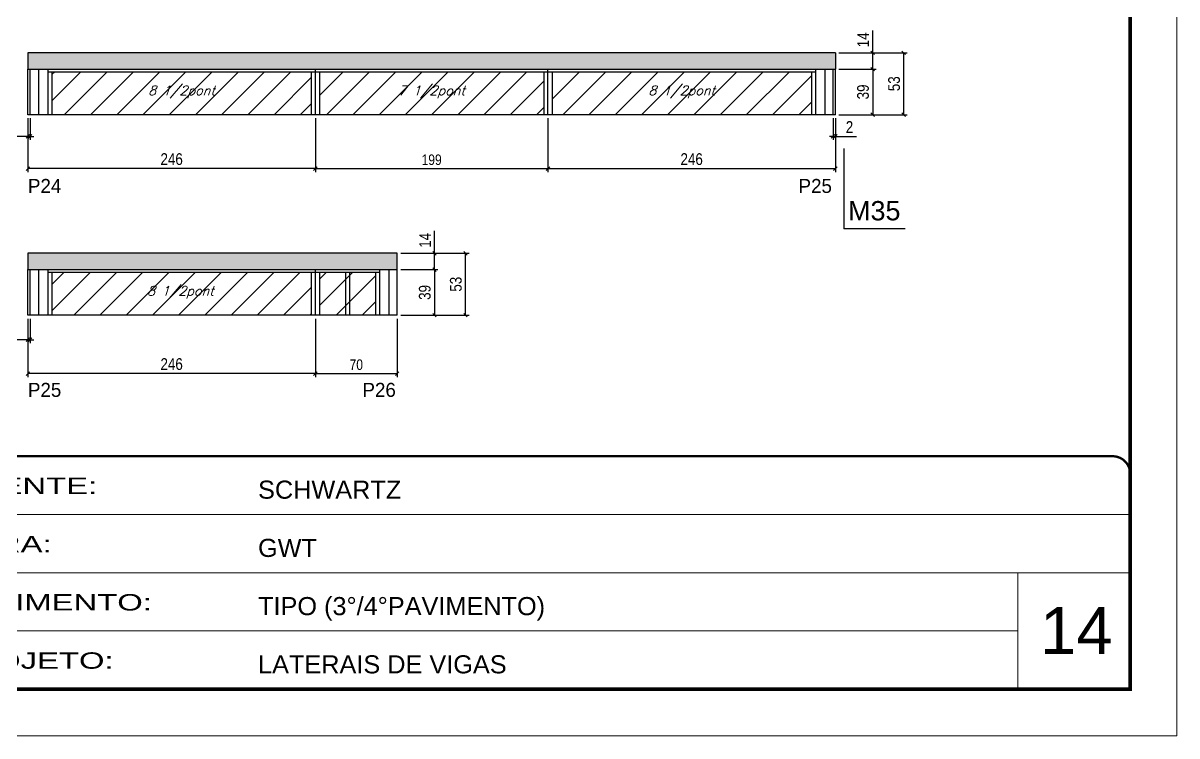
# Model space of a CAD drawing. Extents: x 13154 to 22413, y 1253 to 30260.
# Drawn here: x 15251 to 16238, y 25373 to 25983 of the extents above; entities that cross this region are included whole.
import ezdxf

# ---------------------------------------------------------------- set-up
doc = ezdxf.new("R2010")
doc.units = 0
doc.linetypes.add('CONTINUO', pattern=[0])
doc.linetypes.add('DASHED', pattern=[0.75, 0.5, -0.25])
for name, color, linetype in [('5', 5, 'Continuous'), ('COTA', 241, 'Continuous'), ('NOMENCLATURA', 7, 'Continuous'), ('Painéis', 200, 'Continuous'), ('SARR_2.2x7', 40, 'Continuous'), ('SARR_3.5x7', 81, 'Continuous'), ('texto', 7, 'Continuous')]:
    doc.layers.add(name, color=color, linetype=linetype)
for name, color, linetype, lineweight in [('CARIMBO', 255, 'Continuous', 9), ('Folhas', 255, 'Continuous', 9), ('Hachura', 251, 'Continuous', 9), ('SARRAFO DE PRESSAO', 251, 'DASHED', 9)]:
    doc.layers.add(name, color=color, linetype=linetype, lineweight=lineweight)
doc.styles.add('ARIAL', font='arial.ttf')
doc.styles.add('COTA TECNICA', font='techl___.ttf', dxfattribs={"height": 10})
doc.styles.add('COTA TECNICA-50', font='techl___.ttf', dxfattribs={"height": 9})
doc.styles.add('Romans', font='romans.shx')
doc.styles.add('ROMAS860', font='ROMAS860.SHX')
doc.styles.get("Standard").update_dxf_attribs({"font": 'arial.ttf'})
doc.styles.add('Tecnologia', font='')
doc.styles.get('Tecnologia').set_extended_font_data('Forgotten Futurist')
doc.dimstyles.new('COTA PAINEL-50', dxfattribs={"dimtxt": 9, "dimasz": 3, "dimexe": 3, "dimexo": 3, "dimgap": 3, "dimtad": 1, "dimdec": 1, "dimzin": 12, "dimdsep": 46, "dimtxsty": 'COTA TECNICA-50', "dimblk1": 'OBLIQUE', "dimblk2": 'OBLIQUE', "dimsah": 1, "dimcen": 0.9, "dimclrd": 4, "dimclre": 4, "dimclrt": 240, "dimadec": 1, "dimazin": 3, "dimtfac": 1, "dimtdec": 1, "dimtmove": 0, "dimatfit": 3, "dimfxl": 1, "dimtolj": 1, "dimtzin": 12, "dimarcsym": 0})
doc.dimstyles.new('PAINEL', dxfattribs={"dimtxt": 10, "dimasz": 3, "dimexe": 3, "dimexo": 3, "dimgap": 3, "dimtad": 1, "dimdec": 1, "dimzin": 12, "dimdsep": 46, "dimtxsty": 'COTA TECNICA', "dimblk1": 'OBLIQUE', "dimblk2": 'OBLIQUE', "dimsah": 1, "dimcen": 0.9, "dimclrd": 4, "dimclre": 4, "dimclrt": 240, "dimadec": 1, "dimazin": 3, "dimtfac": 1, "dimtdec": 1, "dimtmove": 0, "dimatfit": 3, "dimfxl": 1, "dimtolj": 1, "dimtzin": 12, "dimarcsym": 0})

# ---------------------------------------------------------------- blocks, each defined once
blk = doc.blocks.new('9999999999')
at = {"color": 30, "linetype": 'CONTINUO'}
for p, q in [((98564.56, 34379.64), (99583.98, 34379.64)), ((98564.56, 34329.83), (99487.98, 34329.83)), ((99583.98, 34329.83), (99487.98, 34329.83)), ((99487.98, 34329.83), (99487.98, 34230.21)), ((98564.56, 34280.02), (99487.98, 34280.02))]:
    blk.add_line(p, q, dxfattribs=at)
at = {"color": 30, "linetype": 'CONTINUO', "const_width": 2}
blk.add_lwpolyline([(99583.98, 34230.21), (99583.98, 34414.45, 0.414214), (99568.98, 34429.45), (98228.98, 34429.45, 0.414214), (98213.98, 34414.45), (98213.98, 34245.21, 0.414214), (98228.98, 34230.21), (99583.98, 34230.21)], format="xyb", dxfattribs=at)
at = {"layer": 'Folhas'}
blk.add_lwpolyline([(98138.98, 34190.21), (99623.98, 34190.21), (99623.98, 35240.21), (98138.98, 35240.21)], close=True, dxfattribs=at)
at = {"layer": 'Folhas', "color": 30, "const_width": 3}
blk.add_lwpolyline([(98213.98, 34230.21), (99583.98, 34230.21), (99583.98, 35200.21), (98213.98, 35200.21)], close=True, dxfattribs=at)
at = {"color": 7, "linetype": 'Continuous', "ltscale": 5, "style": 'ARIAL'}
for s, height, p in [('SCHWARTZ', 15.483, (98837.68, 34393.13)), ('GWT', 15.483, (98837.68, 34343.32)), ('TIPO (3°/4°PAVIMENTO)', 15.4829, (98837.68, 34293.51)), ('LATERAIS DE VIGAS', 15.4829, (98837.68, 34243.7))]:
    blk.add_text(s, height=height, dxfattribs=at).set_placement(p)
at = {"layer": 'Folhas', "color": 7, "style": 'Tecnologia', "width": 1.5}
for s, p in [('CLIENTE:', (98573.65, 34397.17)), ('OBRA:', (98573.65, 34347.31)), ('PAVIMENTO:', (98573.65, 34297.5)), ('PROJETO:', (98573.65, 34247.69))]:
    blk.add_text(s, height=14, dxfattribs=at).set_placement(p)
blk = doc.blocks.new('_Oblique')
at = {"color": 0, "linetype": 'ByBlock', "lineweight": -2}
blk.add_line((-0.5, -0.5), (0.5, 0.5), dxfattribs=at)
blk = doc.blocks.new('*D282')
at = {"layer": 'COTA', "color": 4, "linetype": 'ByBlock', "lineweight": -2, "transparency": 16777216}
for p, q in [((15500.63, 25901.85), (15500.63, 25855.72)), ((15699.63, 25901.85), (15699.63, 25855.72)), ((15500.63, 25858.72), (15699.63, 25858.72))]:
    blk.add_line(p, q, dxfattribs=at)
at = {"layer": 'Defpoints', "color": 0, "linetype": 'ByBlock', "transparency": 16777216}
for p in [(15500.63, 25904.85), (15699.63, 25904.85), (15699.63, 25858.72)]:
    blk.add_point(p, dxfattribs=at)
at = {"layer": 'COTA', "color": 4, "linetype": 'ByBlock', "lineweight": -2, "transparency": 16777216, "xscale": 3, "yscale": 3, "zscale": 3, "rotation": 180}
blk.add_blockref('_Oblique', (15500.63, 25858.72), dxfattribs=at)
at = {"layer": 'COTA', "color": 4, "linetype": 'ByBlock', "lineweight": -2, "transparency": 16777216, "xscale": 3, "yscale": 3, "zscale": 3}
blk.add_blockref('_Oblique', (15699.63, 25858.72), dxfattribs=at)
at = {"layer": 'COTA', "color": 240, "linetype": 'ByBlock', "transparency": 16777216, "insert": (15600.13, 25866.3), "char_height": 9, "attachment_point": 5, "style": 'COTA TECNICA-50'}
blk.add_mtext('\\A1;199', dxfattribs=at)
blk = doc.blocks.new('*D295')
at = {"layer": 'COTA', "color": 4, "linetype": 'ByBlock', "lineweight": -2, "transparency": 16777216}
for p, q in [((15254.63, 25901.85), (15254.63, 25855.72)), ((15500.63, 25901.85), (15500.63, 25855.72)), ((15500.63, 25858.72), (15254.63, 25858.72))]:
    blk.add_line(p, q, dxfattribs=at)
at = {"layer": 'Defpoints', "color": 0, "linetype": 'ByBlock', "transparency": 16777216}
for p in [(15254.63, 25904.85), (15500.63, 25904.85), (15254.63, 25858.72)]:
    blk.add_point(p, dxfattribs=at)
at = {"layer": 'COTA', "color": 4, "linetype": 'ByBlock', "lineweight": -2, "transparency": 16777216, "xscale": 3, "yscale": 3, "zscale": 3, "rotation": 180}
blk.add_blockref('_Oblique', (15254.63, 25858.72), dxfattribs=at)
at = {"layer": 'COTA', "color": 4, "linetype": 'ByBlock', "lineweight": -2, "transparency": 16777216, "xscale": 3, "yscale": 3, "zscale": 3}
blk.add_blockref('_Oblique', (15500.63, 25858.72), dxfattribs=at)
at = {"layer": 'COTA', "color": 240, "linetype": 'ByBlock', "transparency": 16777216, "insert": (15377.63, 25866.82), "char_height": 10, "attachment_point": 5, "style": 'COTA TECNICA'}
blk.add_mtext('\\A1;246', dxfattribs=at)
blk = doc.blocks.new('*D296')
at = {"layer": 'COTA', "color": 4, "linetype": 'ByBlock', "lineweight": -2, "transparency": 16777216}
for p, q in [((15699.63, 25901.85), (15699.63, 25855.72)), ((15945.63, 25901.85), (15945.63, 25855.72)), ((15699.63, 25858.72), (15945.63, 25858.72))]:
    blk.add_line(p, q, dxfattribs=at)
at = {"layer": 'Defpoints', "color": 0, "linetype": 'ByBlock', "transparency": 16777216}
for p in [(15699.63, 25904.85), (15945.63, 25904.85), (15945.63, 25858.72)]:
    blk.add_point(p, dxfattribs=at)
at = {"layer": 'COTA', "color": 4, "linetype": 'ByBlock', "lineweight": -2, "transparency": 16777216, "xscale": 3, "yscale": 3, "zscale": 3, "rotation": 180}
blk.add_blockref('_Oblique', (15699.63, 25858.72), dxfattribs=at)
at = {"layer": 'COTA', "color": 4, "linetype": 'ByBlock', "lineweight": -2, "transparency": 16777216, "xscale": 3, "yscale": 3, "zscale": 3}
blk.add_blockref('_Oblique', (15945.63, 25858.72), dxfattribs=at)
at = {"layer": 'COTA', "color": 240, "linetype": 'ByBlock', "transparency": 16777216, "insert": (15822.63, 25866.82), "char_height": 10, "attachment_point": 5, "style": 'COTA TECNICA'}
blk.add_mtext('\\A1;246', dxfattribs=at)
blk = doc.blocks.new('*D283')
at = {"layer": 'COTA', "color": 4, "linetype": 'ByBlock', "lineweight": -2, "transparency": 16777216}
for p, q in [((15948.63, 25943.85), (15980.55, 25943.85)), ((15977.55, 25943.85), (15977.55, 25904.85)), ((15948.63, 25904.85), (15980.55, 25904.85))]:
    blk.add_line(p, q, dxfattribs=at)
at = {"layer": 'Defpoints', "color": 0, "linetype": 'ByBlock', "transparency": 16777216}
for p in [(15945.63, 25943.85), (15945.63, 25904.85), (15977.55, 25904.85)]:
    blk.add_point(p, dxfattribs=at)
at = {"layer": 'COTA', "color": 4, "linetype": 'ByBlock', "lineweight": -2, "transparency": 16777216, "xscale": 3, "yscale": 3, "zscale": 3}
for p, rotation in [((15977.55, 25943.85), 90), ((15977.55, 25904.85), 270)]:
    blk.add_blockref('_Oblique', p, dxfattribs=dict(at, rotation=rotation))
at = {"layer": 'COTA', "color": 240, "linetype": 'ByBlock', "transparency": 16777216, "insert": (15969.3, 25924.35), "char_height": 10, "attachment_point": 5, "rotation": 90, "style": 'COTA TECNICA'}
blk.add_mtext('\\A1;39', dxfattribs=at)
blk = doc.blocks.new('*D297')
at = {"layer": 'COTA', "color": 4, "lineweight": -2, "transparency": 16777216}
for p, q in [((15977.55, 25957.85), (15977.55, 25976.96)), ((15948.63, 25957.85), (15980.55, 25957.85)), ((15977.55, 25943.85), (15977.55, 25957.85)), ((15948.63, 25943.85), (15980.55, 25943.85))]:
    blk.add_line(p, q, dxfattribs=at)
at = {"layer": 'Defpoints', "color": 0, "transparency": 16777216}
for p in [(15945.63, 25957.85), (15977.55, 25957.85), (15945.63, 25943.85)]:
    blk.add_point(p, dxfattribs=at)
at = {"layer": 'COTA', "color": 4, "lineweight": -2, "transparency": 16777216, "xscale": 3, "yscale": 3, "zscale": 3}
for p, rotation in [((15977.55, 25957.85), 90), ((15977.55, 25943.85), 270)]:
    blk.add_blockref('_Oblique', p, dxfattribs=dict(at, rotation=rotation))
at = {"layer": 'COTA', "color": 240, "transparency": 16777216, "insert": (15969.47, 25968.9), "char_height": 10, "attachment_point": 5, "rotation": 90, "style": 'COTA TECNICA'}
blk.add_mtext('\\A1;14', dxfattribs=at)
blk = doc.blocks.new('*D298')
at = {"layer": 'COTA', "color": 4, "lineweight": -2, "transparency": 16777216}
for p, q in [((15948.63, 25957.85), (16007.1, 25957.85)), ((16004.1, 25904.85), (16004.1, 25957.85)), ((15948.63, 25904.85), (16007.1, 25904.85))]:
    blk.add_line(p, q, dxfattribs=at)
at = {"layer": 'Defpoints', "color": 0, "transparency": 16777216}
for p in [(15945.63, 25957.85), (16004.1, 25957.85), (15945.63, 25904.85)]:
    blk.add_point(p, dxfattribs=at)
at = {"layer": 'COTA', "color": 4, "lineweight": -2, "transparency": 16777216, "xscale": 3, "yscale": 3, "zscale": 3}
for p, rotation in [((16004.1, 25957.85), 90), ((16004.1, 25904.85), 270)]:
    blk.add_blockref('_Oblique', p, dxfattribs=dict(at, rotation=rotation))
at = {"layer": 'COTA', "color": 240, "transparency": 16777216, "insert": (15995.88, 25931.35), "char_height": 10, "attachment_point": 5, "rotation": 90, "style": 'COTA TECNICA'}
blk.add_mtext('\\A1;53', dxfattribs=at)
blk = doc.blocks.new('*D284')
at = {"layer": 'COTA', "color": 4, "linetype": 'ByBlock', "lineweight": -2, "transparency": 16777216}
for p, q in [((15500.63, 25730.35), (15500.63, 25680.38)), ((15570.63, 25730.35), (15570.63, 25680.38)), ((15500.63, 25683.38), (15570.63, 25683.38))]:
    blk.add_line(p, q, dxfattribs=at)
at = {"layer": 'Defpoints', "color": 0, "linetype": 'ByBlock', "transparency": 16777216}
for p in [(15500.63, 25733.35), (15570.63, 25733.35), (15570.63, 25683.38)]:
    blk.add_point(p, dxfattribs=at)
at = {"layer": 'COTA', "color": 4, "linetype": 'ByBlock', "lineweight": -2, "transparency": 16777216, "xscale": 3, "yscale": 3, "zscale": 3, "rotation": 180}
blk.add_blockref('_Oblique', (15500.63, 25683.38), dxfattribs=at)
at = {"layer": 'COTA', "color": 4, "linetype": 'ByBlock', "lineweight": -2, "transparency": 16777216, "xscale": 3, "yscale": 3, "zscale": 3}
blk.add_blockref('_Oblique', (15570.63, 25683.38), dxfattribs=at)
at = {"layer": 'COTA', "color": 240, "linetype": 'ByBlock', "transparency": 16777216, "insert": (15535.63, 25690.97), "char_height": 9, "attachment_point": 5, "style": 'COTA TECNICA-50'}
blk.add_mtext('\\A1;70', dxfattribs=at)
blk = doc.blocks.new('*D286')
at = {"layer": 'COTA', "color": 4, "linetype": 'ByBlock', "lineweight": -2, "transparency": 16777216}
for p, q in [((15254.63, 25730.35), (15254.63, 25680.38)), ((15500.63, 25730.35), (15500.63, 25680.38)), ((15500.63, 25683.38), (15254.63, 25683.38))]:
    blk.add_line(p, q, dxfattribs=at)
at = {"layer": 'Defpoints', "color": 0, "linetype": 'ByBlock', "transparency": 16777216}
for p in [(15254.63, 25733.35), (15500.63, 25733.35), (15254.63, 25683.38)]:
    blk.add_point(p, dxfattribs=at)
at = {"layer": 'COTA', "color": 4, "linetype": 'ByBlock', "lineweight": -2, "transparency": 16777216, "xscale": 3, "yscale": 3, "zscale": 3, "rotation": 180}
blk.add_blockref('_Oblique', (15254.63, 25683.38), dxfattribs=at)
at = {"layer": 'COTA', "color": 4, "linetype": 'ByBlock', "lineweight": -2, "transparency": 16777216, "xscale": 3, "yscale": 3, "zscale": 3}
blk.add_blockref('_Oblique', (15500.63, 25683.38), dxfattribs=at)
at = {"layer": 'COTA', "color": 240, "linetype": 'ByBlock', "transparency": 16777216, "insert": (15377.63, 25691.48), "char_height": 10, "attachment_point": 5, "style": 'COTA TECNICA'}
blk.add_mtext('\\A1;246', dxfattribs=at)
blk = doc.blocks.new('*D276')
at = {"layer": 'COTA', "color": 4, "linetype": 'ByBlock', "lineweight": -2, "transparency": 16777216}
for p, q in [((15573.63, 25772.35), (15605.55, 25772.35)), ((15602.55, 25772.35), (15602.55, 25733.35)), ((15573.63, 25733.35), (15605.55, 25733.35))]:
    blk.add_line(p, q, dxfattribs=at)
at = {"layer": 'Defpoints', "color": 0, "linetype": 'ByBlock', "transparency": 16777216}
for p in [(15570.63, 25772.35), (15570.63, 25733.35), (15602.55, 25733.35)]:
    blk.add_point(p, dxfattribs=at)
at = {"layer": 'COTA', "color": 4, "linetype": 'ByBlock', "lineweight": -2, "transparency": 16777216, "xscale": 3, "yscale": 3, "zscale": 3}
for p, rotation in [((15602.55, 25772.35), 90), ((15602.55, 25733.35), 270)]:
    blk.add_blockref('_Oblique', p, dxfattribs=dict(at, rotation=rotation))
at = {"layer": 'COTA', "color": 240, "linetype": 'ByBlock', "transparency": 16777216, "insert": (15594.3, 25752.85), "char_height": 10, "attachment_point": 5, "rotation": 90, "style": 'COTA TECNICA'}
blk.add_mtext('\\A1;39', dxfattribs=at)
blk = doc.blocks.new('*D277')
at = {"layer": 'COTA', "color": 4, "lineweight": -2, "transparency": 16777216}
for p, q in [((15602.55, 25786.35), (15602.55, 25805.46)), ((15573.63, 25786.35), (15605.55, 25786.35)), ((15602.55, 25772.35), (15602.55, 25786.35)), ((15573.63, 25772.35), (15605.55, 25772.35))]:
    blk.add_line(p, q, dxfattribs=at)
at = {"layer": 'Defpoints', "color": 0, "transparency": 16777216}
for p in [(15570.63, 25786.35), (15602.55, 25786.35), (15570.63, 25772.35)]:
    blk.add_point(p, dxfattribs=at)
at = {"layer": 'COTA', "color": 4, "lineweight": -2, "transparency": 16777216, "xscale": 3, "yscale": 3, "zscale": 3}
for p, rotation in [((15602.55, 25786.35), 90), ((15602.55, 25772.35), 270)]:
    blk.add_blockref('_Oblique', p, dxfattribs=dict(at, rotation=rotation))
at = {"layer": 'COTA', "color": 240, "transparency": 16777216, "insert": (15594.47, 25797.41), "char_height": 10, "attachment_point": 5, "rotation": 90, "style": 'COTA TECNICA'}
blk.add_mtext('\\A1;14', dxfattribs=at)
blk = doc.blocks.new('*D278')
at = {"layer": 'COTA', "color": 4, "lineweight": -2, "transparency": 16777216}
for p, q in [((15573.63, 25786.35), (15632.1, 25786.35)), ((15629.1, 25733.35), (15629.1, 25786.35)), ((15573.63, 25733.35), (15632.1, 25733.35))]:
    blk.add_line(p, q, dxfattribs=at)
at = {"layer": 'Defpoints', "color": 0, "transparency": 16777216}
for p in [(15570.63, 25786.35), (15629.1, 25786.35), (15570.63, 25733.35)]:
    blk.add_point(p, dxfattribs=at)
at = {"layer": 'COTA', "color": 4, "lineweight": -2, "transparency": 16777216, "xscale": 3, "yscale": 3, "zscale": 3}
for p, rotation in [((15629.1, 25786.35), 90), ((15629.1, 25733.35), 270)]:
    blk.add_blockref('_Oblique', p, dxfattribs=dict(at, rotation=rotation))
at = {"layer": 'COTA', "color": 240, "transparency": 16777216, "insert": (15620.88, 25759.85), "char_height": 10, "attachment_point": 5, "rotation": 90, "style": 'COTA TECNICA'}
blk.add_mtext('\\A1;53', dxfattribs=at)
blk = doc.blocks.new('*D307')
at = {"layer": 'COTA', "color": 4, "lineweight": -2, "transparency": 16777216}
for p, q in [((15254.63, 25901.85), (15254.63, 25883.35)), ((15256.63, 25901.85), (15256.63, 25883.35)), ((15254.63, 25886.35), (15236.52, 25886.35)), ((15256.63, 25886.35), (15254.63, 25886.35)), ((15256.63, 25886.35), (15259.63, 25886.35))]:
    blk.add_line(p, q, dxfattribs=at)
at = {"layer": 'Defpoints', "color": 0, "transparency": 16777216}
for p in [(15254.63, 25904.85), (15256.63, 25904.85), (15254.63, 25886.35)]:
    blk.add_point(p, dxfattribs=at)
at = {"layer": 'COTA', "color": 4, "lineweight": -2, "transparency": 16777216, "xscale": 3, "yscale": 3, "zscale": 3}
blk.add_blockref('_Oblique', (15254.63, 25886.35), dxfattribs=at)
at = {"layer": 'COTA', "color": 4, "lineweight": -2, "transparency": 16777216, "xscale": 3, "yscale": 3, "zscale": 3, "rotation": 180}
blk.add_blockref('_Oblique', (15256.63, 25886.35), dxfattribs=at)
at = {"layer": 'COTA', "color": 240, "transparency": 16777216, "insert": (15242.58, 25894.35), "char_height": 10, "attachment_point": 5, "style": 'COTA TECNICA'}
blk.add_mtext('\\A1;2', dxfattribs=at)
blk = doc.blocks.new('*D308')
at = {"layer": 'COTA', "color": 4, "lineweight": -2, "transparency": 16777216}
for p, q in [((15943.63, 25901.85), (15943.63, 25883.35)), ((15945.63, 25901.85), (15945.63, 25883.35)), ((15943.63, 25886.35), (15940.63, 25886.35)), ((15943.63, 25886.35), (15945.63, 25886.35)), ((15945.63, 25886.35), (15963.75, 25886.35))]:
    blk.add_line(p, q, dxfattribs=at)
at = {"layer": 'Defpoints', "color": 0, "transparency": 16777216}
for p in [(15943.63, 25904.85), (15945.63, 25904.85), (15945.63, 25886.35)]:
    blk.add_point(p, dxfattribs=at)
at = {"layer": 'COTA', "color": 4, "lineweight": -2, "transparency": 16777216, "xscale": 3, "yscale": 3, "zscale": 3}
blk.add_blockref('_Oblique', (15943.63, 25886.35), dxfattribs=at)
at = {"layer": 'COTA', "color": 4, "lineweight": -2, "transparency": 16777216, "xscale": 3, "yscale": 3, "zscale": 3, "rotation": 180}
blk.add_blockref('_Oblique', (15945.63, 25886.35), dxfattribs=at)
at = {"layer": 'COTA', "color": 240, "transparency": 16777216, "insert": (15957.69, 25894.35), "char_height": 10, "attachment_point": 5, "style": 'COTA TECNICA'}
blk.add_mtext('\\A1;2', dxfattribs=at)
blk = doc.blocks.new('*D309')
at = {"layer": 'COTA', "color": 4, "lineweight": -2, "transparency": 16777216}
for p, q in [((15254.63, 25730.35), (15254.63, 25709.36)), ((15256.63, 25730.35), (15256.63, 25709.36)), ((15254.63, 25712.36), (15236.52, 25712.36)), ((15256.63, 25712.36), (15254.63, 25712.36)), ((15256.63, 25712.36), (15259.63, 25712.36))]:
    blk.add_line(p, q, dxfattribs=at)
at = {"layer": 'Defpoints', "color": 0, "transparency": 16777216}
for p in [(15254.63, 25733.35), (15256.63, 25733.35), (15254.63, 25712.36)]:
    blk.add_point(p, dxfattribs=at)
at = {"layer": 'COTA', "color": 4, "lineweight": -2, "transparency": 16777216, "xscale": 3, "yscale": 3, "zscale": 3}
blk.add_blockref('_Oblique', (15254.63, 25712.36), dxfattribs=at)
at = {"layer": 'COTA', "color": 4, "lineweight": -2, "transparency": 16777216, "xscale": 3, "yscale": 3, "zscale": 3, "rotation": 180}
blk.add_blockref('_Oblique', (15256.63, 25712.36), dxfattribs=at)
at = {"layer": 'COTA', "color": 240, "transparency": 16777216, "insert": (15242.58, 25720.36), "char_height": 10, "attachment_point": 5, "style": 'COTA TECNICA'}
blk.add_mtext('\\A1;2', dxfattribs=at)

msp = doc.modelspace()

# ---------------------------------------------------------------- hatches: boundary and pattern name
at = {"layer": 'COTA'}
h = msp.add_hatch(dxfattribs=at)
h.set_pattern_fill('AR-CONC', color=256, scale=0.03)
h.set_pattern_definition([(50, (-1652.448, -164.893), (5.4655401, -0.47817257), [0.5715, -6.2865]), (355, (-1652.448, -164.893), (-1.0573026, 5.7317054), [0.4572, -5.0292175]), (100.451445, (-1651.9925, -164.933), (4.4082374, 5.2535326), [0.4857003, -5.3427073]), (46.1842, (-1652.448, -163.369), (8.1323712, -1.2612698), [0.85725, -9.42975]), (96.635558, (-1651.77, -163.474), (7.122124, 7.4227837), [0.7285507, -8.0140682]), (351.18415, (-1652.448, -163.369), (7.122124, 7.4227837), [0.685799, -7.543792]), (21, (-1651.686, -163.75), (4.54843174, -3.06795595), [0.5715, -6.2865]), (326, (-1651.686, -163.75), (1.8540609, 5.525639), [0.4572, -5.0292]), (71.451445, (-1651.307, -164.0056), (6.4024926, 2.4576831), [0.4857003, -5.3426981]), (37.5, (-1652.448, -164.893), (0.0926581, 2.53665117), [0, -4.96824, 0, -5.1054, 0, -5.04825]), (7.5, (-1652.448, -164.893), (2.00458988, 3.00541724), [0, -2.91084, 0, -4.85394, 0, -1.92405]), (327.5, (-1654.1473, -164.893), (4.06771786, -0.17186232), [0, -1.905, 0, -5.9436, 0, -7.8867]), (317.5, (-1654.9093, -164.893), (4.44387544, 0.76279473), [0, -2.4765, 0, -3.94716, 0, -5.6007])])
h.paths.add_polyline_path([(15254.63, 25957.85), (15254.63, 25943.85), (15945.63, 25943.85), (15945.63, 25957.85)])
h = msp.add_hatch(dxfattribs=at)
h.set_pattern_fill('AR-CONC', color=256, scale=0.03)
h.set_pattern_definition([(50, (-1585, -19.407), (5.4655401, -0.47817257), [0.5715, -6.2865]), (355, (-1585, -19.407), (-1.0573026, 5.7317054), [0.4572, -5.0292175]), (100.451445, (-1584.5445, -19.4467), (4.4082374, 5.2535326), [0.4857003, -5.3427073]), (46.1842, (-1585, -17.883), (8.1323712, -1.2612698), [0.85725, -9.42975]), (96.635558, (-1584.322, -17.988), (7.122124, 7.4227837), [0.7285507, -8.0140682]), (351.18415, (-1585, -17.883), (7.122124, 7.4227837), [0.685799, -7.543792]), (21, (-1584.238, -18.264), (4.54843174, -3.06795595), [0.5715, -6.2865]), (326, (-1584.238, -18.264), (1.8540609, 5.525639), [0.4572, -5.0292]), (71.451445, (-1583.859, -18.5195), (6.4024926, 2.4576831), [0.4857003, -5.3426981]), (37.5, (-1585, -19.4069), (0.0926581, 2.53665117), [0, -4.96824, 0, -5.1054, 0, -5.04825]), (7.5, (-1585, -19.4069), (2.00458988, 3.00541724), [0, -2.91084, 0, -4.85394, 0, -1.92405]), (327.5, (-1586.6993, -19.4069), (4.06771786, -0.17186232), [0, -1.905, 0, -5.9436, 0, -7.8867]), (317.5, (-1587.4613, -19.407), (4.44387544, 0.76279473), [0, -2.4765, 0, -3.94716, 0, -5.6007])])
h.paths.add_polyline_path([(15254.63, 25786.35), (15254.63, 25772.35), (15570.63, 25772.35), (15570.63, 25786.35)])
at = {"layer": 'Hachura', "linetype": 'ByBlock'}
h = msp.add_hatch(dxfattribs=at)
h.set_pattern_fill('ANSI31', color=256, scale=5)
h.paths.add_polyline_path([(15497.13, 26087.07), (15497.13, 26123.87), (15275.13, 26123.87), (15275.13, 26087.07)])
h.paths.add_polyline_path([(15696.13, 26087.07), (15696.13, 26123.87), (15504.13, 26123.87), (15504.13, 26087.07)])
h.paths.add_polyline_path([(15925.13, 26087.07), (15925.13, 26123.87), (15703.13, 26123.87), (15703.13, 26087.07)])
h.paths.add_polyline_path([(15703.13, 25941.65), (15703.13, 25904.85), (15925.13, 25904.85), (15925.13, 25941.65)])
h.paths.add_polyline_path([(15696.13, 25941.65), (15504.13, 25941.65), (15504.13, 25904.85), (15696.13, 25904.85)])
h.paths.add_polyline_path([(15497.13, 25904.85), (15497.13, 25941.65), (15275.13, 25941.65), (15275.13, 25904.85)])
h.paths.add_polyline_path([(15497.13, 25733.35), (15497.13, 25770.15), (15275.13, 25770.15), (15275.13, 25733.35)])
h.paths.add_polyline_path([(15504.13, 25733.35), (15526.44, 25733.35), (15526.44, 25770.15), (15504.13, 25770.15)])
h.paths.add_polyline_path([(15529.94, 25733.35), (15552.13, 25733.35), (15552.13, 25770.15), (15529.94, 25770.15)])
h.paths.add_polyline_path([(15529.94, 25770.15), (15526.44, 25770.15), (15526.44, 25733.35), (15529.94, 25733.35)])

# ---------------------------------------------------------------- linework, layer by layer
at = {"layer": 'COTA'}
for p, q in [((15945.63, 25957.85), (15254.63, 25957.85)), ((15254.63, 25957.85), (15254.63, 25943.85)), ((15945.63, 25957.85), (15945.63, 25943.85)), ((15570.63, 25786.35), (15254.63, 25786.35)), ((15254.63, 25786.35), (15254.63, 25772.35)), ((15570.63, 25772.35), (15570.63, 25786.35))]:
    msp.add_line(p, q, dxfattribs=at)
at = {"layer": 'NOMENCLATURA', "linetype": 'Continuous'}
for p in [(15952.93, 25876.05), (16005.2, 25807.31)]:
    msp.add_line(p, (15952.93, 25807.31), dxfattribs=at)
at = {"layer": 'Painéis', "linetype": 'Continuous'}
for p, q in [((15254.63, 25904.85), (15254.63, 25943.85)), ((15254.63, 25943.85), (15945.63, 25943.85)), ((15256.63, 25904.85), (15256.63, 25943.85)), ((15500.63, 25904.85), (15500.63, 25943.85)), ((15699.63, 25904.85), (15699.63, 25943.85)), ((15943.63, 25904.85), (15943.63, 25943.85)), ((15945.63, 25904.85), (15945.63, 25943.85)), ((15945.63, 25904.85), (15254.63, 25904.85)), ((15254.63, 25733.35), (15254.63, 25772.35)), ((15254.63, 25772.35), (15570.63, 25772.35)), ((15256.63, 25733.35), (15256.63, 25772.35)), ((15500.63, 25733.35), (15500.63, 25772.35)), ((15570.63, 25733.35), (15570.63, 25772.35)), ((15570.63, 25733.35), (15254.63, 25733.35))]:
    msp.add_line(p, q, dxfattribs=at)
at = {"layer": 'SARR_2.2x7', "linetype": 'Continuous'}
for p, q in [((15263.63, 25943.85), (15263.63, 25904.85)), ((15271.63, 25941.65), (15500.63, 25941.65)), ((15500.63, 25941.65), (15699.63, 25941.65)), ((15699.63, 25941.65), (15928.63, 25941.65)), ((15936.63, 25943.85), (15936.63, 25904.85)), ((15263.63, 25772.35), (15263.63, 25733.35)), ((15563.63, 25772.35), (15563.63, 25733.35)), ((15271.63, 25770.15), (15500.63, 25770.15)), ((15500.63, 25770.15), (15555.63, 25770.15))]:
    msp.add_line(p, q, dxfattribs=at)
at = {"layer": 'SARR_3.5x7'}
for p, q in [((15271.63, 25943.85), (15271.63, 25904.85)), ((15275.13, 25941.65), (15275.13, 25904.85)), ((15497.13, 25941.65), (15497.13, 25904.85)), ((15504.13, 25941.65), (15504.13, 25904.85)), ((15696.13, 25941.65), (15696.13, 25904.85)), ((15703.13, 25941.65), (15703.13, 25904.85)), ((15925.13, 25941.65), (15925.13, 25904.85)), ((15928.63, 25943.85), (15928.63, 25904.85)), ((15271.63, 25772.35), (15271.63, 25733.35)), ((15555.63, 25772.35), (15555.63, 25733.35)), ((15275.13, 25770.15), (15275.13, 25733.35)), ((15497.13, 25770.15), (15497.13, 25733.35)), ((15504.13, 25770.15), (15504.13, 25733.35)), ((15526.44, 25770.15), (15526.44, 25733.35)), ((15529.94, 25770.15), (15529.94, 25733.35)), ((15552.13, 25770.15), (15552.13, 25733.35))]:
    msp.add_line(p, q, dxfattribs=at)

# ---------------------------------------------------------------- block references
at = {"layer": 'SARRAFO DE PRESSAO', "color": 6, "linetype": 'ByBlock'}
msp.add_blockref('9999999999', (-83386.1, -8816.76), dxfattribs=at)

# ---------------------------------------------------------------- texts
at = {"layer": '5', "linetype": 'Continuous', "style": 'ROMAS860'}
for s, p in [('P24', (15254.68, 25837.92)), ('P25', (15914.09, 25837.92)), ('P25', (15254.68, 25663.48)), ('P26', (15540.93, 25663.48))]:
    msp.add_text(s, height=12, rotation=359.99996, dxfattribs=at).set_placement(p)
at = {"layer": 'CARIMBO', "style": 'ARIAL'}
msp.add_text('14', height=40, dxfattribs=at).set_placement((16120.74, 25443.59))
at = {"layer": 'NOMENCLATURA', "linetype": 'Continuous'}
msp.add_text('M35', height=16.5, dxfattribs=at).set_placement((15956.46, 25814.5))
at = {"layer": 'texto', "color": 2, "char_height": 8, "attachment_point": 5, "style": 'Romans'}
for s, insert in [('{\\Q19;\\C256;8 1/2pont}', (15386.13, 25924.35)), ('{\\Q19;\\C256;7 1/2pont}', (15600.13, 25924.35)), ('{\\Q19;\\C256;8 1/2pont}', (15814.13, 25924.35)), ('{\\Q19;\\C256;8 1/2pont}', (15385.13, 25752.85))]:
    msp.add_mtext(s, dxfattribs=dict(at, insert=insert))

# ---------------------------------------------------------------- dimensions: what is measured, and where the dimension line sits
at = {"layer": 'COTA'}
for base, p1, p2, angle, picture, middle in [((15977.55, 25957.85), (15945.63, 25943.85), (15945.63, 25957.85), 90, '*D297', (15969.47, 25968.9)), ((16004.1, 25957.85), (15945.63, 25904.85), (15945.63, 25957.85), 90, '*D298', (15995.88, 25931.35)), ((15945.63, 25886.35), (15943.63, 25904.85), (15945.63, 25904.85), 180, '*D308', (15957.69, 25894.35)), ((15602.55, 25786.35), (15570.63, 25772.35), (15570.63, 25786.35), 90, '*D277', (15594.47, 25797.41)), ((15629.1, 25786.35), (15570.63, 25733.35), (15570.63, 25786.35), 90, '*D278', (15620.88, 25759.85))]:
    dim = msp.add_linear_dim(base=base, p1=p1, p2=p2, angle=angle, dimstyle='PAINEL', dxfattribs=at)
    dim.commit()
    dim.dimension.update_dxf_attribs({"geometry": picture, "text_midpoint": middle})
at = {"layer": 'COTA', "linetype": 'ByBlock'}
for base, p1, p2, angle, picture, middle in [((15977.55, 25904.85), (15945.63, 25943.85), (15945.63, 25904.85), 90, '*D283', (15969.3, 25924.35)), ((15254.63, 25858.72), (15500.63, 25904.85), (15254.63, 25904.85), 180, '*D295', (15377.63, 25866.82)), ((15602.55, 25733.35), (15570.63, 25772.35), (15570.63, 25733.35), 90, '*D276', (15594.3, 25752.85)), ((15254.63, 25683.38), (15500.63, 25733.35), (15254.63, 25733.35), 180, '*D286', (15377.63, 25691.48))]:
    dim = msp.add_linear_dim(base=base, p1=p1, p2=p2, angle=angle, dimstyle='PAINEL', dxfattribs=at)
    dim.commit()
    dim.dimension.update_dxf_attribs({"geometry": picture, "text_midpoint": middle})
at = {"layer": 'COTA'}
for base, p1, p2, picture, middle in [((15254.63, 25886.35), (15256.63, 25904.85), (15254.63, 25904.85), '*D307', (15242.58, 25894.35)), ((15254.63, 25712.36), (15256.63, 25733.35), (15254.63, 25733.35), '*D309', (15242.58, 25720.36))]:
    dim = msp.add_linear_dim(base=base, p1=p1, p2=p2, dimstyle='PAINEL', dxfattribs=at)
    dim.commit()
    dim.dimension.update_dxf_attribs({"geometry": picture, "text_midpoint": middle})
at = {"layer": 'COTA', "linetype": 'ByBlock'}
for base, p1, p2, picture, middle in [((15699.63, 25858.72), (15500.63, 25904.85), (15699.63, 25904.85), '*D282', (15600.13, 25866.3)), ((15570.63, 25683.38), (15500.63, 25733.35), (15570.63, 25733.35), '*D284', (15535.63, 25690.97))]:
    dim = msp.add_linear_dim(base=base, p1=p1, p2=p2, angle=180, dimstyle='COTA PAINEL-50', override={"dimarcsym": 1}, dxfattribs=at)
    dim.commit()
    dim.dimension.update_dxf_attribs({"geometry": picture, "text_midpoint": middle})
dim = msp.add_linear_dim(base=(15945.63, 25858.72), p1=(15699.63, 25904.85), p2=(15945.63, 25904.85), dimstyle='PAINEL', dxfattribs=at)
dim.commit()
dim.dimension.update_dxf_attribs({"geometry": '*D296', "text_midpoint": (15822.63, 25866.82)})

doc.saveas('drawing.dxf')
